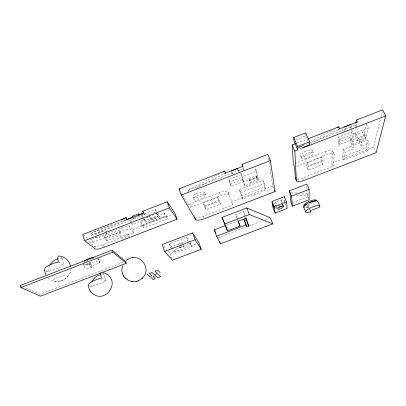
<?xml version="1.0" encoding="UTF-8"?>
<svg xmlns="http://www.w3.org/2000/svg" width="406" height="406" viewBox="0 0 406 406"><rect width="100%" height="100%" fill="white"/><g stroke="black" fill="none" stroke-linecap="round" stroke-linejoin="round"><path stroke-width="0.3" stroke-dasharray="2.03 1.52" d="M70.7 268.457C71.37 279.511 55.439 285.662 48.136 277.765M322.877 164.633L321.542 161.629L321.765 157.284L306.819 163.055L306.845 167.292L308.154 170.307L322.877 164.633L323.125 160.334L321.765 157.284M297.035 179.158A8.069 2.532 -23.3 0 0 302.82 177.919L333.098 166.272L331.773 163.329L332.854 151.758A8.419 2.735 -24.3 0 0 325.297 151.671L294.528 163.562M333.098 166.272L334.239 154.818L332.854 151.758M351.403 132.057L352.545 134.493L351.697 139.837L339.198 144.668L338.096 142.267L338.675 136.984L351.403 132.057L351.774 129.636M339.198 144.668L339.797 139.42L338.675 136.984M344.577 130.696L344.131 129.737L344.486 126.911M345.166 130.529L345.389 128.844L344.938 127.875M343.938 159.974L344.998 152.433L353.047 149.327L353.722 145.343L367.684 140.009L369.155 143.115L367.4 150.941L343.938 159.974L342.552 156.934L343.567 149.317L351.601 146.216L353.626 133.584L352.038 130.199M350.789 128.291L350.337 127.332L350.754 124.48L351.662 126.408L351.236 129.245M366.334 123.992L368.217 127.936L365.872 139.136L351.855 144.551L350.079 140.735L350.581 137.441L338.096 142.267M356.473 127.22L355.57 125.302L355.859 123.541M357.762 140.877L355.062 135.137L355.453 132.813L358.173 138.593L357.762 140.877L365.146 138.025L365.623 135.716L362.878 129.94L362.426 132.29L365.146 138.025M356.57 126.631L357.356 121.957M353.722 145.343L352.251 142.191L360.391 139.045L359.614 143.125L361.076 146.231L369.155 143.115M361.076 146.231L361.873 142.196L360.391 139.045M365.872 139.136L364.065 135.325L366.212 124.591M367.4 150.941L365.968 147.916L367.684 140.009M376.144 152.666L373.556 147.236L380.463 119.019M381.067 116.563L382.264 111.655M95.577 237.535C96.714 238.637 99.566 236.921 101.119 236.657A14.723 5.004 -17 0 0 103.225 235.84C110.468 233.907 106.707 228.624 100.942 232.222A14.215 4.725 -17.2 0 0 98.825 233.039L95.664 234.622L94.892 235.561M106.468 231.364L106.479 231.08M274.065 203.467L275.354 202.132L281.048 199.95L284.078 200.457L284.961 202.589M281.449 203.117L284.078 200.457M282.764 206.289L285.403 203.65M182.446 243.564L183.005 243.011A1.467 0.426 -19.5 0 0 182.888 242.849L181.112 243.082A2.857 0.827 -19.4 0 0 179.929 243.534L178.676 244.463A1.467 0.426 -19.4 0 0 178.802 244.625L180.574 244.387M188.785 192.185L188.069 190.231L220.311 173.428M196.022 188.425L223.3 174.245M301.333 148.581L300.151 149.038L299.308 147.114L304.388 144.506M310.59 141.324L332.027 130.331M300.151 149.038L301.262 148.469M310.732 143.628L337.467 129.945M144.14 213.287L144.627 214.733L91.477 235.302L90.878 233.364L113.705 223.234M91.477 235.302L122.896 221.382M296.141 139.674L305.723 135.954L305.698 133.472M296.913 143.11L307.53 138.994M232.41 173.961L232.039 172.783L238.19 170.398L237.414 168.439L238.489 171.809M345.389 128.844L351.662 126.408M298.278 147.485L301.815 146.109L301.831 146.678L297.121 148.505M188.069 190.231L232.019 173.195L231.268 170.825M238.104 170.835L243.235 168.85L242.94 167.739M299.308 147.114L344.131 129.737M350.337 127.332L355.57 125.302M241.255 174.702L243.493 181.655L231.227 186.395L228.776 179.538L241.255 174.702L240.829 173.174M90.878 233.364L122.607 221.077M136.634 216.743L133.097 218.113L133.823 218.915L133.341 217.469M137.223 216.515L138.989 215.835L139.684 216.647L139.04 214.718M142.729 218.342L141.577 214.911L155.402 209.562L156.868 211.526M256.587 171.134L258.602 180.553L244.843 185.867L242.28 176.671L256.587 171.134L254.963 167.135M353.626 133.584L368.217 127.936M231.227 186.395L229.74 182.01L242.24 177.173M339.797 139.42L352.545 134.493M355.062 135.137L362.426 132.29M148.906 214.967L150.007 214.541M153.864 213.048L155.518 212.409M230.278 183.969L242.529 179.229L243.493 181.655M146.744 217.337L148.515 216.652M146.388 217.575L148.697 216.682M152.159 215.342L153.889 214.672M91.863 239.149L121.501 227.695L127.636 225.914L129.387 225.959L132.904 229.654L133.934 232.78L102.769 244.798L96.258 246.64L94.933 246.574L90.31 242.955L89.33 239.743L91.243 239.373A5.461 1.832 -16.8 0 0 91.863 239.149L92.847 242.357A5.471 1.807 -16.8 0 1 92.223 242.58L90.35 242.976M248.787 178.599L256.09 175.778L256.881 177.732L257.308 179.675L250.055 182.472L248.787 178.599L250.055 182.472M131.209 223.198L132.3 224.366L144.363 219.702L143.699 217.738M244.843 185.867L243.306 181.995L257.034 176.691L255.09 167.734M350.079 140.735L364.065 135.325M104.256 236.221L118.973 230.537L120.384 231.902L121.404 235.059L106.768 240.707L105.255 239.408L104.256 236.221L105.778 237.54L106.768 240.707M140.623 222.366L164.389 213.186L166.232 215.753L167.353 218.956L143.846 228.025L141.714 225.619L140.623 222.366L142.77 224.812L143.846 228.025M249.279 180.528L256.521 177.732L256.09 175.778M150.25 218.925L157.437 216.149L157.975 216.855L150.814 219.621L149.098 215.53M249.573 180.558L256.881 177.732M358.173 138.593L365.623 135.716M182.796 195.296L187.75 203.908A2.477 0.848 -20 0 0 190.475 203.761L219.539 192.53A8.161 2.746 -21 0 1 228.192 192.165L229.395 195.266A8.176 2.71 -21 0 0 220.742 195.662L191.622 206.903A2.482 0.837 -20 0 1 189.348 207.299M92.847 242.357L122.536 230.892L127.54 229.339L130.316 229.07L133.934 232.78M105.778 237.54L120.384 231.902M142.922 218.91L145.708 222.194L159.335 216.931L157.975 212.993M142.77 224.812L166.232 215.753M105.255 239.408L119.998 233.719L121.404 235.059M141.714 225.619L165.521 216.423L167.353 218.956M296.421 166.45L326.683 154.767A8.435 2.7 -24.3 0 1 334.239 154.818M132.904 229.654L172.657 214.307M203.142 203.071L217.819 197.407L220.499 204.081L206.04 209.653L203.142 203.071L206.04 209.653M239.403 189.516L263.083 180.381L264.367 183.522L265.631 190.12L242.585 198.996L239.403 189.516L242.585 198.996M204.289 206.167L218.996 200.498L220.499 204.081M308.154 170.307L308.154 166.11L323.125 160.334M240.646 192.672L264.367 183.522M204.903 206.603L219.336 201.036M306.845 167.292L321.542 161.629M241.377 195.92L264.377 187.054L263.083 180.381M342.552 156.934L365.968 147.916M45.787 271.112A12.906 3.953 -15.9 0 0 48.487 271.604L64.138 265.575L62.123 258.581A11.51 3.055 68.8 0 0 61.103 257.277M268.391 158.132L272.761 186.055L231.704 201.863L232.856 204.842L203.107 216.291A7.876 2.527 -20.2 0 1 195.981 217.591M331.773 163.329L373.556 147.236M97.425 258.795A7.404 2.238 -16.9 0 1 98.282 259.754L98.993 259.48L99.937 262.464M89.29 262.377L90.513 266.448L100.013 262.799L98.993 259.48A8.145 2.466 -16.9 0 0 98.369 258.642M236.942 217.992L235.713 214.622L243.6 211.597L245.518 216.499M190.125 242.382L192.023 246.731L175.153 253.182L170.297 247.335L169.114 243.904L186.557 237.216L189.764 241.864M123.282 262.296L39.971 294.238L24.35 287.291M226.548 225.102L237.723 220.818M170.297 247.335L187.775 240.641L189.191 242.671M274.832 207.354L285.088 203.426L286.25 206.228M292.848 202.553L307.799 196.829L307.794 195.342L306.895 193.246L306.885 191.424M190.835 243.412L173.996 249.857L175.153 253.182M168.191 251.355L170.16 253.638L196.534 243.549M218.225 237.688L245.442 227.279M248.995 225.919L262.601 220.717M264.971 219.808L269.112 218.225M89.437 286.428A11.825 3.218 -17.3 0 0 91.34 286.672L105.89 281.109L103.885 274.578A10.657 2.284 69.4 0 0 102.713 273.03M308.601 207.826L307.829 205.817L307.829 204.624L316.193 201.427L316.71 202.63A6.932 1.893 -22.8 0 0 317.081 202.005M106.174 233.252L107.184 233.323M296.649 195.129L307.794 195.342M291.406 192.896L296.984 193.023M301.942 193.134L306.895 193.246M62.123 258.581L61.742 258.531A11.774 10.683 -52.5 0 0 58.297 258.713M275.304 208.171L276.532 208.349M103.885 274.578L103.55 274.532A10.876 10.094 -53.7 0 0 101.525 274.507M273.999 204.984L275.841 205.263M20.3 285.489L22.036 286.26M58.256 262.007L64.138 265.575M101.383 278.156L105.89 281.109M90.513 266.448L92.086 267.508L90.848 264.042A7.404 2.238 -16.9 0 1 84.27 264.083M83.687 235.262L87.919 238.621M131.488 221.904L130.032 220.326L130.849 222.808M163.857 246.34L166.617 249.533M143.688 218.905L144.363 219.702M141.577 214.911L142.176 215.627L143.013 218.103M61.245 257.44L61.829 258.17M143.384 213.226L144.627 214.733M169.114 243.904L172.119 247.569M156.777 213.556L159.335 216.931M46.68 276.039L47.126 276.648M189.546 243.179L192.023 246.731M181.558 193.144L182.487 194.758M350.581 137.441L351.697 139.837M351.601 146.216L353.047 149.327M343.567 149.317L344.998 152.433M332.778 151.245L334.168 154.31M325.297 151.671L326.683 154.767M312.513 150.565L313.483 152.763M305.723 135.954L308.159 141.476M308.408 142.029L309.139 143.683M306.819 163.055L308.154 166.11M300.684 156.011L301.638 158.203M302.82 177.919L303.47 179.437M307.799 196.829L308.646 198.803M307.829 204.624L309.468 208.466M309.702 209.014L310.407 210.658M309.367 209.628L309.621 210.227M281.048 199.95L282.378 203.162M282.677 204.609L283.469 206.532M282.109 204.7L282.546 205.756M272.761 186.055L274.121 189.353M275.354 202.132L276.674 205.35M276.491 206.852L276.928 207.908M264.377 187.054L265.631 190.12M257.034 176.691L258.602 180.553M256.521 177.732L257.308 179.675M243.235 168.85L244.011 170.789M240.91 173.24L242.28 176.671M231.461 171.317L232.039 172.783M232.019 173.195L232.399 174.169M245.731 217.043L246.158 218.134M228.776 179.538L229.74 182.01M235.713 214.622L238.246 221.168M219.539 192.53L220.742 195.662M217.819 197.407L218.996 200.498M204.791 192.672L205.619 194.895M203.107 216.291L203.675 217.824M192.982 197.24L193.799 199.463M190.475 203.761L191.622 206.903M228.192 192.165L232.856 204.842M187.75 203.908L188.13 204.959M186.557 237.216L187.775 240.641M183.38 244.042L184.172 246.285M179.097 245.681L179.883 247.924M164.389 213.186L165.521 216.423M155.402 209.562L156.386 212.414M156.614 212.911L157.975 216.855M156.264 212.759L157.437 216.149M170.16 253.638L172.22 259.612M149.469 215.672L150.814 219.621M144.566 218.814L145.708 222.194M131.975 223.381L132.3 224.366M129.387 225.959L130.427 229.141M120.81 227.954L121.846 231.156M118.973 230.537L119.998 233.719M243.6 211.597L245.117 216.327M103.444 244.539L104.109 246.686M94.933 246.574L95.263 247.655M97.876 258.429L98.282 259.754M90.848 264.042L90.452 262.723A7.399 2.253 -16.9 0 1 86.874 263.321M83.433 264.133L84.382 267.381M238.19 170.398L238.875 172.778M242.529 179.229L243.306 181.995M242.839 166.374L243.864 170.236M284.748 200.361L284.88 201.589M306.855 186.557L306.88 190.815M91.086 264.21A8.145 2.466 -16.9 0 1 83.575 264.331M84.128 262.433A8.145 2.466 -16.9 0 1 84.986 261.743M87.346 260.434A8.145 2.466 -16.9 0 1 88 260.144M91.604 258.942A8.145 2.466 -16.9 0 1 93.953 258.46M92.086 267.508A8.161 2.431 -17 0 1 84.336 267.097A8.161 2.431 -17 0 1 92.223 262.413A8.161 2.431 -17 0 1 100.013 262.799M86.031 261.423A7.404 2.238 -16.9 0 1 92.284 259.018M83.666 262.372A7.399 2.253 -16.9 0 1 83.727 261.89M48.487 271.604A11.774 10.683 -52.5 0 1 49.522 265.986M308.342 207.227A7.628 2.081 -22.8 0 1 304.865 207.72M308.342 207.014A6.932 1.893 -22.8 0 1 305.073 207.364M307.829 205.817A6.927 1.903 -22.8 0 1 305.424 206.212M91.34 286.672A10.876 10.094 -53.7 0 1 91.614 283.246M282.627 204.538A3.177 0.919 -22.2 0 1 282.109 205.532M277.531 207.288A3.177 0.919 -22.2 0 1 276.938 206.532M181.751 243.94A2.862 0.832 -19.4 0 1 181.365 244.107M179.873 247.772L179.858 247.833A1.472 0.421 -19.4 0 0 179.98 247.99L181.756 247.746A2.867 0.822 -19.4 0 0 182.933 247.3L184.192 246.376A1.472 0.421 -19.5 0 0 184.075 246.219L182.299 246.457A2.862 0.817 -19.5 0 0 181.117 246.909L179.873 247.772M128.022 234.013L119.917 237.14L122.089 239.175L130.103 236.084L128.022 234.013M57.317 281.302A7.344 2.126 -16.2 0 0 67.467 276.476A7.344 2.126 -16.2 0 0 56.434 277.724A7.344 2.126 -16.2 0 0 57.317 281.302M304.023 156.422A6.516 2.203 -24 0 0 312.584 150.758A6.516 2.203 -24 0 0 303.155 152.636A6.516 2.203 -24 0 0 304.023 156.422M304.977 158.599A6.521 2.187 -24 0 0 313.554 152.95A6.521 2.187 -24 0 0 304.119 154.843A6.521 2.187 -24 0 0 304.977 158.599M196.24 197.879A6.334 2.203 -20.4 0 0 204.847 192.86A6.334 2.203 -20.4 0 0 195.54 194.073A6.334 2.203 -20.4 0 0 196.24 197.879M197.052 200.087A6.344 2.187 -20.4 0 0 205.68 195.083A6.344 2.187 -20.4 0 0 196.367 196.311A6.344 2.187 -20.4 0 0 197.052 200.087"/><path stroke-width="0.61" d="M309.103 189.374L309.067 199.788L292.366 206.177C290.102 201.371 290.869 195.824 289.377 190.83L306.834 184.121L309.103 189.374L291.589 196.093L292.366 206.177M385.7 115.883L376.144 152.666L303.906 180.447A8.079 2.507 -23.3 0 1 296.37 180.67L294.847 151.083L297.755 149.956L293.888 140.547L293.726 137.502L305.693 132.853L309.641 141.77L309.626 144.785L302.455 147.566L302.465 148.134L385.7 115.883L382.716 109.818L356.438 120.014L355.955 122.952M310.392 212.033L310.407 210.658L319.481 207.197A7.648 2.03 -22.7 0 0 315.107 206.096A7.648 2.03 -22.7 0 0 306.073 210.902A7.648 2.03 -22.7 0 0 310.392 212.033L310.138 211.43M122.394 265.991L121.815 270.208L122.607 274.014M142.354 278.166C152.686 268.599 139.41 252.065 127.895 259.211M138.345 280.8L142.1 278.404M141.993 278.511L142.47 278.054M126.185 260.398L128.037 259.124M223.092 171.982L224.757 171.114L225.528 173.088L223.858 173.956M337.102 127.728L338.792 126.86L339.695 128.809L357.356 121.957L356.438 120.014M338.025 129.661L339.695 128.809M121.125 219.94L126.261 217.662L126.895 219.61L123.47 221.128M136.873 281.292L138.172 280.871M138.081 280.906L138.487 280.744M242.641 166.622L242.052 164.4L267.808 154.407L270.376 160.563L275.024 191.551L204.051 218.844A7.892 2.502 -20.2 0 1 195.525 219.479L181.335 195.063L179.082 188.836L224.757 171.114M296.37 180.67L295.284 178.117L294.675 167.125L293.34 164.019L292.193 144.942L295.735 143.572M308.118 138.761L338.792 126.86M231.268 170.825L237.414 168.439M344.486 126.911L350.754 124.48M225.528 173.088L242.839 166.374L242.052 164.4M297.755 149.956L297.613 146.434L309.641 141.77M181.335 195.063L270.376 160.563M126.261 217.662L82.748 234.516L84.6 240.641L95.76 249.274L98.699 249.01L104.276 247.224L177.041 219.174L174.996 213.404L167.257 201.782L142.729 211.282L143.384 213.226L126.895 219.61M143.425 213.018L139.04 214.718L138.339 213.896L132.457 216.175L132.94 217.626M126.718 219.489L133.183 216.987M84.6 240.641L169.398 207.852L177.041 219.174M112.137 250.142L20.3 285.489L20.843 287.565L40.498 296.182L126.261 263.316L125.642 261.393L112.137 250.142L112.787 252.197L126.261 263.316M20.843 287.565L112.787 252.197M245.686 218.103L246.254 219.874L244.285 220.631L246.741 226.929L248.716 226.172L246.158 218.134L238.246 221.168L240.027 226.066L227.487 230.867L221.975 217.454L246.746 207.938L270.294 217.773L272.756 223.868L220.509 243.818L216.576 236.211L214.201 229.832L225.376 225.553M271.995 201.427L284.342 196.692L286.499 201.878L287.179 208.471L275.182 213.059L273.121 208.009L271.995 201.427L274.116 206.624L275.182 213.059M192.617 232.877L162.283 244.513L164.648 251.431L172.428 260.21L201.249 249.203L198.879 242.651L192.617 232.877L195.103 239.768L201.249 249.203M224.482 224.071L249.34 214.535L272.756 223.868M274.116 206.624L286.499 201.878M164.648 251.431L195.103 239.768M216.576 236.211L246.082 224.924L243.828 219.144M132.417 281.607L136.852 281.292M136.71 281.333L136.989 281.257M133.006 257.622L132.493 257.673M125.51 278.359L128.768 280.592L132.072 281.561M131.909 281.541L132.564 281.627M60.611 256.15C65.645 257.196 69.822 261.464 70.563 266.585M103.571 272.639C123.465 279.693 104.459 306.987 90.832 291.757M147.17 274.329L149.728 276.537L151.91 275.704L149.388 273.482L151.961 272.502L154.442 274.74L157.406 273.608L154.975 271.35L157.767 270.284L160.157 272.558M150.712 277.389L153.158 279.501L155.295 278.689L152.884 276.562L155.402 275.603L157.772 277.745L160.674 276.638L158.345 274.481M123.617 276.05L125.332 278.186M125.104 277.963L125.733 278.577M142.729 211.282L143.663 212.424M88.401 286.717L89.076 288.879L90.34 291.112M90.147 290.858L91.015 292M122.546 273.862L123.551 275.943M123.465 275.806L123.703 276.187M179.082 188.836L179.701 189.912M214.201 229.832L215.926 233.196M45.914 274.75L44.589 270.584M221.975 217.454L224.822 223.924M293.726 137.502L297.613 146.434M317.751 201.335L319.852 206.182M292.193 144.942L294.847 151.083M303.693 207.227L305.743 212.069M289.377 190.83L291.589 196.093M274.573 190.455L275.024 191.551M272.776 204.797L274.08 207.989M246.746 207.938L249.34 214.535M246.254 219.874L248.716 226.172M238.007 220.839L240.027 226.066M225.284 225.046L227.487 230.867M219.676 241.585L220.509 243.818M194.581 216.895L195.525 219.479M167.257 201.782L169.398 207.852M138.339 213.896L138.827 215.347M243.773 219.083L244.113 220.113M246.082 224.924L246.741 226.929M284.342 196.692L284.474 197.915M84.083 261.322A7.399 2.253 -16.9 0 1 93.974 257.323M60.159 256.384A11.51 3.055 68.8 0 0 58.256 262.007A12.906 3.953 -15.9 0 0 44.848 270.513M49.821 265.362A11.774 10.683 -52.5 0 1 57.809 258.83M304.312 207.628A7.628 2.081 -22.8 0 1 309.636 202.401A7.628 2.081 -22.8 0 1 317.695 201.858M304.495 206.045A6.932 1.893 -22.8 0 1 306.621 204.198M309.529 202.66A6.932 1.893 -22.8 0 1 315.289 201.026M304.338 206.106A6.927 1.903 -22.8 0 1 309.093 201.401A6.927 1.903 -22.8 0 1 316.573 200.752M100.977 272.619A10.657 2.284 69.4 0 0 101.383 278.156A11.825 3.218 -17.3 0 0 88.792 286.159M91.979 282.028A10.876 10.094 -53.7 0 1 100.911 274.578M295.862 178.899A8.069 2.532 -23.3 0 1 295.284 178.117M281.459 205.984A3.177 0.919 -22.2 0 1 279.054 207.03M279.145 209.115A3.182 0.908 -22.2 0 0 283.495 206.608A3.182 0.908 -22.2 0 0 278.952 207.496A3.182 0.908 -22.2 0 0 279.145 209.115"/></g></svg>
